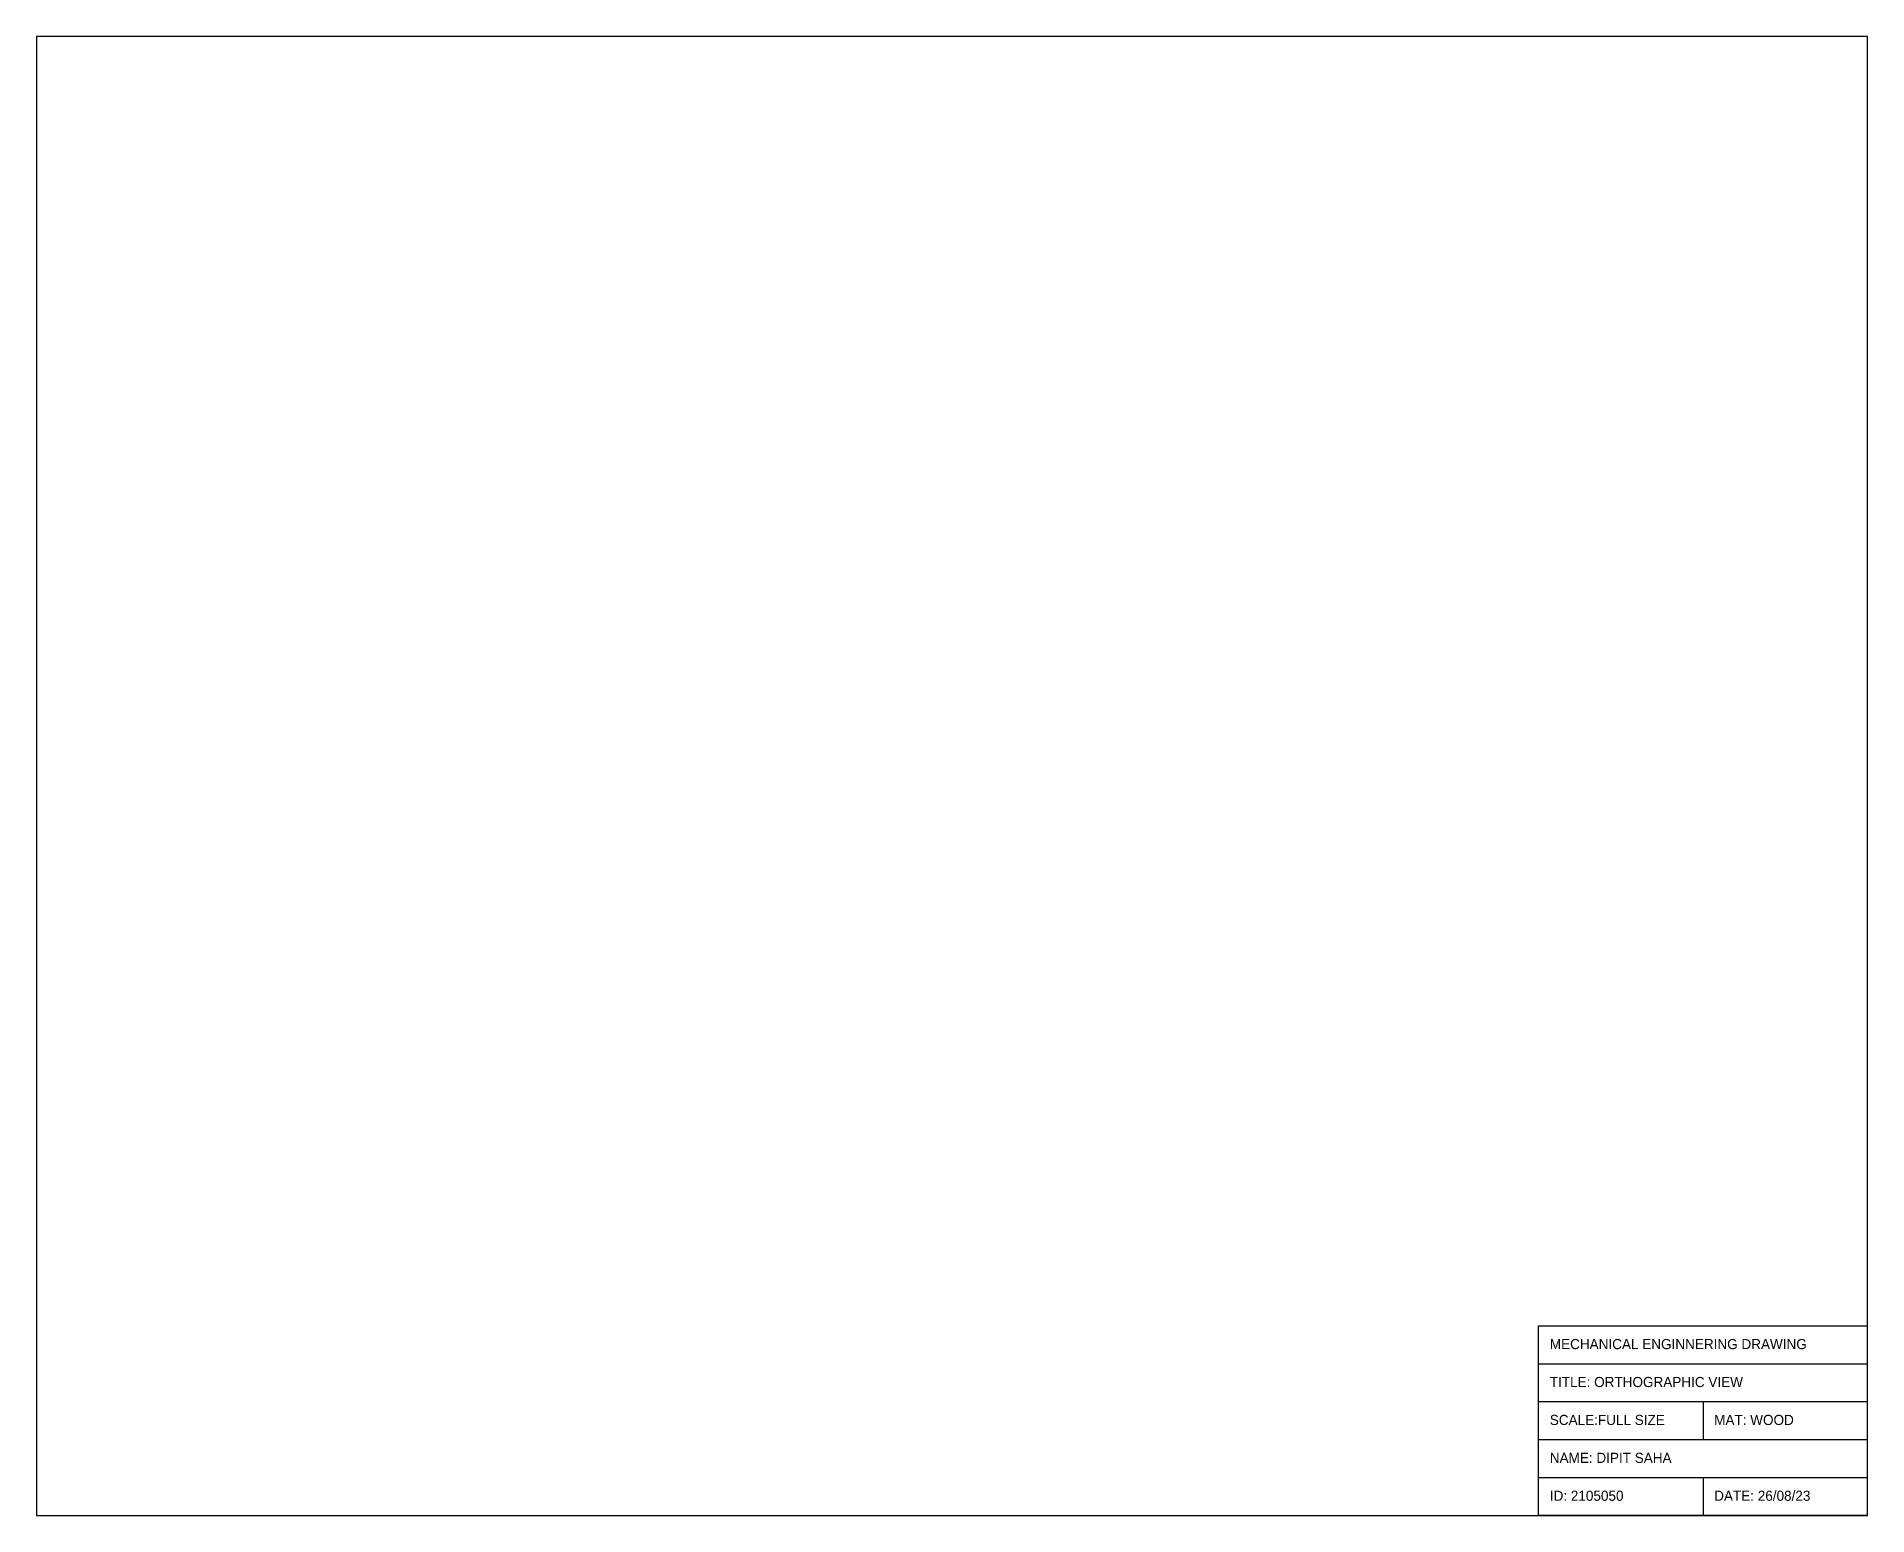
# Model space of a CAD drawing. Header units: inches. Extents: x 0 to 724, y 0 to 585.
import ezdxf

# ---------------------------------------------------------------- set-up
doc = ezdxf.new("R2010")
doc.units = ezdxf.units.IN
doc.header["$MEASUREMENT"] = 0

msp = doc.modelspace()

# ---------------------------------------------------------------- linework, layer by layer
for p, q in [((594, 0), (594, 75)), ((594, 75), (724, 75)), ((594, 60), (724, 60)), ((594, 45), (724, 45)), ((594, 45), (724, 45)), ((594, 45), (659, 45)), ((659, 45), (659, 30)), ((594, 30), (724, 30)), ((594, 15), (724, 15)), ((594, 15), (594, 15)), ((594, 15), (659, 15)), ((659, 15), (659, 0)), ((724, 0), (594, 0))]:
    msp.add_line(p, q)
msp.add_lwpolyline([(0, 0), (724, 0), (724, 585), (0, 585)], close=True)

# ---------------------------------------------------------------- texts
at = {"char_height": 4, "attachment_point": 1}
for s, insert, width in [('MECHANICAL ENGINNERING DRAWING', (598.41, 69.77), 119.7604), ('TITLE: ORTHOGRAPHIC VIEW', (598.41, 54.77), 119.7604), ('SCALE:FULL SIZE', (598.41, 39.77), 60.5857), ('MAT: WOOD', (663.41, 39.77), 60.5857), ('NAME: DIPIT SAHA', (598.41, 24.77), 119.7604), ('ID: 2105050', (598.41, 9.77), 60.5857), ('DATE: 26/08/23', (663.41, 9.77), 60.5857)]:
    msp.add_mtext(s, dxfattribs=dict(at, insert=insert, width=width))

doc.saveas('drawing.dxf')
